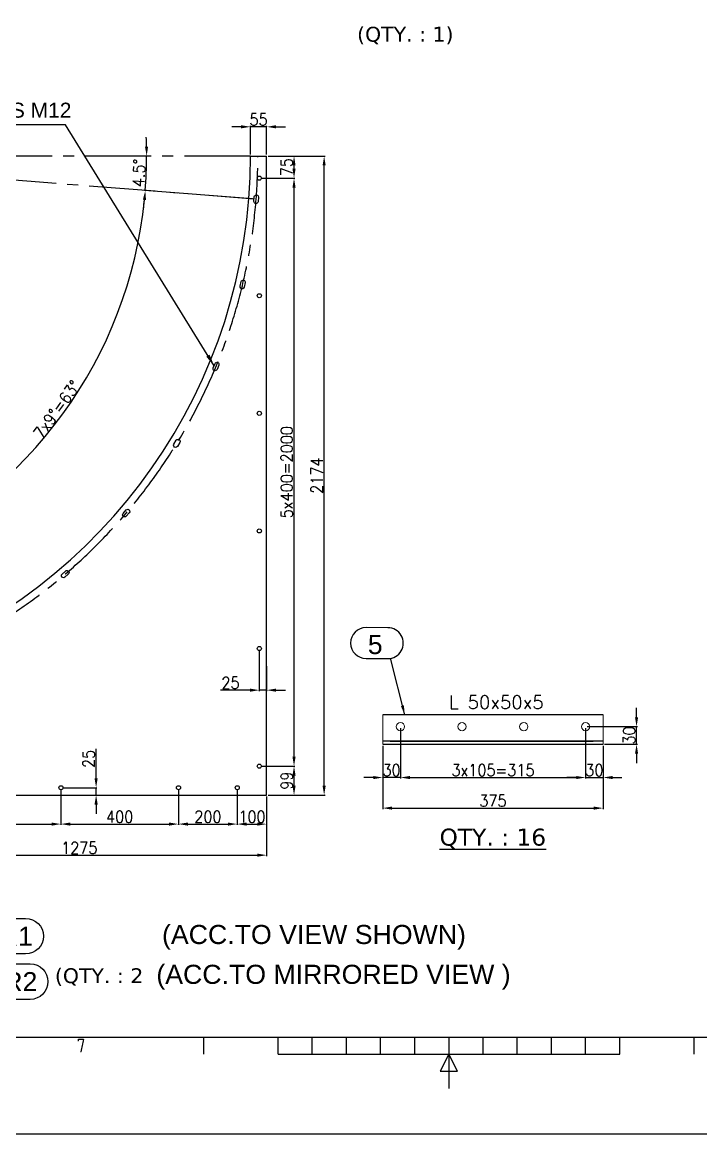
# Model space of a CAD drawing. Header units: inches. Extents: x 98758 to 118468, y 66787 to 119708.
# Drawn here: x 104574 to 106883, y 81875 to 85656 of the extents above; entities that cross this region are included whole.
import ezdxf
from ezdxf.enums import TextEntityAlignment as Align

# ---------------------------------------------------------------- set-up
doc = ezdxf.new("R2010")
doc.units = ezdxf.units.IN
doc.header["$MEASUREMENT"] = 0
for name, pattern in [('CENTER2', [1.125, 0.75, -0.125, 0.125, -0.125]), ('HIDDEN', [0.375, 0.25, -0.125]), ('HIDDEN2', [0.1875, 0.125, -0.0625])]:
    doc.linetypes.add(name, pattern=pattern)
for name, color, linetype in [('2', 2, 'HIDDEN2'), ('3', 3, 'Continuous'), ('3-TEXT', 6, 'Continuous'), ('CADRE', 5, 'Continuous'), ('TEXT', 6, 'Continuous'), ('W LINE', 7, 'Continuous')]:
    doc.layers.add(name, color=color, linetype=linetype)
doc.styles.add('ISO Proportional', font='isocp.shx')
doc.styles.add('ROMANS', font='ROMANS.shx', dxfattribs={"width": 0.9})
doc.styles.add('style1', font='verdana.ttf')
doc.styles.add('style10', font='swissl.ttf', dxfattribs={"height": 40})
doc.styles.add('style3', font='swissl.ttf')
doc.styles.add('ver', font='verdana.ttf')
doc.dimstyles.new('11', dxfattribs={"dimtxt": 40, "dimasz": 32, "dimexe": 3, "dimexo": 5, "dimgap": 5, "dimtad": 1, "dimdec": 0, "dimdsep": 46, "dimtxsty": 'ROMANS', "dimcen": 2.5, "dimclrd": 6, "dimclre": 6, "dimclrt": 2, "dimadec": 0, "dimazin": 0, "dimtfac": 1, "dimtdec": 0, "dimtmove": 0, "dimatfit": 3, "dimfxl": 1, "dimarcsym": 0})

# ---------------------------------------------------------------- blocks, each defined once
blk = doc.blocks.new('KADR')
at = {"layer": 'CADRE', "color": 2}
for p, q in [((230560.4, -7198.2), (230560.4, -7100.9)), ((230983.4, -7198.2), (230983.4, -7100.9)), ((231177.9, -7198.2), (231177.9, -7100.9)), ((231372.4, -7198.2), (231372.4, -7100.9)), ((231566.8, -7198.2), (231566.8, -7100.9)), ((231761.3, -7198.2), (231761.3, -7100.9)), ((231955.8, -7100.9), (231955.8, -7198.2)), ((232150.3, -7198.2), (232150.3, -7100.9)), ((232344.7, -7198.2), (232344.7, -7100.9)), ((232539.2, -7198.2), (232539.2, -7100.9)), ((232733.7, -7198.2), (232733.7, -7100.9)), ((232928.2, -7198.2), (232928.2, -7100.9)), ((233351.2, -7198.2), (233351.2, -7100.9)), ((230983.4, -7198.2), (232928.2, -7198.2)), ((231955.8, -7198.2), (231907.2, -7295.4)), ((232004.4, -7295.4), (231955.8, -7198.2)), ((231955.8, -7198.2), (231955.8, -7392.6)), ((231907.2, -7295.4), (232004.4, -7295.4))]:
    blk.add_line(p, q, dxfattribs=at)
at = {"layer": 'CADRE', "color": 1}
blk.add_lwpolyline([(220145.5, -7651), (243248.6, -7651), (243248.6, 8686.2), (220145.5, 8686.2)], close=True, dxfattribs=at)
at = {"layer": 'CADRE'}
blk.add_lwpolyline([(220695.6, -7100.9), (242698.5, -7100.9), (242698.5, 8136.1), (220695.6, 8136.1)], close=True, dxfattribs=at)
at = {"layer": 'CADRE', "color": 2, "style": 'ISO Proportional'}
blk.add_text('7', height=77.8, dxfattribs=at).set_placement((229862.7, -7149.5), align=Align.MIDDLE)
blk = doc.blocks.new('*D391')
at = {"color": 6, "lineweight": -2, "transparency": 16777216}
for p, q in [((104305.6, 83047.3), (104305.6, 82925.7)), ((104705.6, 83047.3), (104705.6, 82925.7)), ((104337.6, 82928.7), (104673.6, 82928.7))]:
    blk.add_line(p, q, dxfattribs=at)
at = {"color": 6, "transparency": 16777216}
for points in [[(104337.6, 82934), (104337.6, 82923.3), (104305.6, 82928.7)], [(104673.6, 82934), (104673.6, 82923.3), (104705.6, 82928.7)]]:
    blk.add_solid(points, dxfattribs=at)
at = {"layer": 'Defpoints', "color": 0, "transparency": 16777216}
for p in [(104305.6, 83052.3), (104705.6, 83052.3), (104705.6, 82928.7)]:
    blk.add_point(p, dxfattribs=at)
at = {"color": 2, "transparency": 16777216, "insert": (104505.6, 82953.7), "char_height": 40, "attachment_point": 5, "style": 'ROMANS'}
blk.add_mtext('400', dxfattribs=at)
blk = doc.blocks.new('*D392')
at = {"color": 6, "lineweight": -2, "transparency": 16777216}
for p, q in [((104705.6, 83047.3), (104705.6, 82925.7)), ((105105.6, 83047.3), (105105.6, 82925.7)), ((104737.6, 82928.7), (105073.6, 82928.7))]:
    blk.add_line(p, q, dxfattribs=at)
at = {"color": 6, "transparency": 16777216}
for points in [[(104737.6, 82934), (104737.6, 82923.3), (104705.6, 82928.7)], [(105073.6, 82934), (105073.6, 82923.3), (105105.6, 82928.7)]]:
    blk.add_solid(points, dxfattribs=at)
at = {"layer": 'Defpoints', "color": 0, "transparency": 16777216}
for p in [(104705.6, 83052.3), (105105.6, 83052.3), (105105.6, 82928.7)]:
    blk.add_point(p, dxfattribs=at)
at = {"color": 2, "transparency": 16777216, "insert": (104905.6, 82953.7), "char_height": 40, "attachment_point": 5, "style": 'ROMANS'}
blk.add_mtext('400', dxfattribs=at)
blk = doc.blocks.new('*D393')
at = {"color": 6, "lineweight": -2, "transparency": 16777216}
for p, q in [((105105.6, 83047.3), (105105.6, 82925.7)), ((105305.6, 83047.3), (105305.6, 82925.7)), ((105137.6, 82928.7), (105273.6, 82928.7))]:
    blk.add_line(p, q, dxfattribs=at)
at = {"color": 6, "transparency": 16777216}
for points in [[(105137.6, 82934), (105137.6, 82923.3), (105105.6, 82928.7)], [(105273.6, 82934), (105273.6, 82923.3), (105305.6, 82928.7)]]:
    blk.add_solid(points, dxfattribs=at)
at = {"layer": 'Defpoints', "color": 0, "transparency": 16777216}
for p in [(105105.6, 83052.3), (105305.6, 83052.3), (105305.6, 82928.7)]:
    blk.add_point(p, dxfattribs=at)
at = {"color": 2, "transparency": 16777216, "insert": (105205.6, 82953.7), "char_height": 40, "attachment_point": 5, "style": 'ROMANS'}
blk.add_mtext('200', dxfattribs=at)
blk = doc.blocks.new('*D394')
at = {"color": 6, "lineweight": -2, "transparency": 16777216}
for p, q in [((105305.6, 83047.3), (105305.6, 82925.7)), ((105405.6, 83022.3), (105405.6, 82925.7)), ((105337.6, 82928.7), (105373.6, 82928.7))]:
    blk.add_line(p, q, dxfattribs=at)
at = {"color": 6, "transparency": 16777216}
for points in [[(105337.6, 82934), (105337.6, 82923.3), (105305.6, 82928.7)], [(105373.6, 82934), (105373.6, 82923.3), (105405.6, 82928.7)]]:
    blk.add_solid(points, dxfattribs=at)
at = {"layer": 'Defpoints', "color": 0, "transparency": 16777216}
for p in [(105305.6, 83052.3), (105405.6, 83027.3), (105405.6, 82928.7)]:
    blk.add_point(p, dxfattribs=at)
at = {"color": 2, "transparency": 16777216, "insert": (105355.6, 82953.7), "char_height": 40, "attachment_point": 5, "style": 'ROMANS'}
blk.add_mtext('100', dxfattribs=at)
blk = doc.blocks.new('*D382')
at = {"color": 6, "lineweight": -2, "transparency": 16777216}
for p, q in [((104130.6, 82973.7), (104130.6, 82820)), ((105405.6, 82973.7), (105405.6, 82820)), ((104162.6, 82823), (105373.6, 82823))]:
    blk.add_line(p, q, dxfattribs=at)
at = {"color": 6, "transparency": 16777216}
for points in [[(104162.6, 82828.3), (104162.6, 82817.6), (104130.6, 82823)], [(105373.6, 82828.3), (105373.6, 82817.6), (105405.6, 82823)]]:
    blk.add_solid(points, dxfattribs=at)
at = {"layer": 'Defpoints', "color": 0, "transparency": 16777216}
for p in [(104130.6, 82978.7), (105405.6, 82978.7), (105405.6, 82823)]:
    blk.add_point(p, dxfattribs=at)
at = {"color": 2, "transparency": 16777216, "insert": (104768.1, 82848), "char_height": 40, "attachment_point": 5, "style": 'ROMANS'}
blk.add_mtext('1275', dxfattribs=at)
blk = doc.blocks.new('*D395')
at = {"color": 6, "lineweight": -2, "transparency": 16777216}
for p, q in [((105410.6, 85200.8), (105604.2, 85200.8)), ((105601.2, 83059.3), (105601.2, 85168.8)), ((105410.6, 83027.3), (105604.2, 83027.3))]:
    blk.add_line(p, q, dxfattribs=at)
at = {"color": 6, "transparency": 16777216}
for points in [[(105595.9, 85168.8), (105606.5, 85168.8), (105601.2, 85200.8)], [(105595.9, 83059.3), (105606.5, 83059.3), (105601.2, 83027.3)]]:
    blk.add_solid(points, dxfattribs=at)
at = {"layer": 'Defpoints', "color": 0, "transparency": 16777216}
for p in [(105405.6, 85200.8), (105601.2, 85200.8), (105405.6, 83027.3)]:
    blk.add_point(p, dxfattribs=at)
at = {"color": 2, "transparency": 16777216, "insert": (105576.2, 84114), "char_height": 40, "attachment_point": 5, "rotation": 90, "style": 'ROMANS'}
blk.add_mtext('2174', dxfattribs=at)
blk = doc.blocks.new('*D396')
at = {"color": 6, "lineweight": -2, "transparency": 16777216}
for p, q in [((105385.6, 83125.8), (105501.8, 83125.8)), ((105498.8, 83059.3), (105498.8, 83093.8)), ((105465.8, 83027.3), (105501.8, 83027.3))]:
    blk.add_line(p, q, dxfattribs=at)
at = {"color": 6, "transparency": 16777216}
for points in [[(105493.4, 83093.8), (105504.1, 83093.8), (105498.8, 83125.8)], [(105493.4, 83059.3), (105504.1, 83059.3), (105498.8, 83027.3)]]:
    blk.add_solid(points, dxfattribs=at)
at = {"layer": 'Defpoints', "color": 0, "transparency": 16777216}
for p in [(105380.6, 83125.8), (105498.8, 83125.8), (105460.8, 83027.3)]:
    blk.add_point(p, dxfattribs=at)
at = {"color": 2, "transparency": 16777216, "insert": (105473.8, 83076.5), "char_height": 40, "attachment_point": 5, "rotation": 90, "style": 'ROMANS'}
blk.add_mtext('99', dxfattribs=at)
blk = doc.blocks.new('*D385')
at = {"color": 6, "lineweight": -2, "transparency": 16777216}
for p, q in [((105385.6, 85125.8), (105501.8, 85125.8)), ((105498.8, 83157.8), (105498.8, 85093.8)), ((105385.6, 83125.8), (105501.8, 83125.8))]:
    blk.add_line(p, q, dxfattribs=at)
at = {"color": 6, "transparency": 16777216}
for points in [[(105493.4, 85093.8), (105504.1, 85093.8), (105498.8, 85125.8)], [(105493.4, 83157.8), (105504.1, 83157.8), (105498.8, 83125.8)]]:
    blk.add_solid(points, dxfattribs=at)
at = {"layer": 'Defpoints', "color": 0, "transparency": 16777216}
for p in [(105380.6, 85125.8), (105498.8, 85125.8), (105380.6, 83125.8)]:
    blk.add_point(p, dxfattribs=at)
at = {"color": 2, "transparency": 16777216, "insert": (105473.8, 84125.8), "char_height": 40, "attachment_point": 5, "rotation": 90, "style": 'ROMANS'}
blk.add_mtext('5x400=2000', dxfattribs=at)
blk = doc.blocks.new('*D386')
at = {"color": 6, "lineweight": -2, "transparency": 16777216}
for p, q in [((105443.9, 85200.8), (105501.8, 85200.8)), ((105498.8, 85157.8), (105498.8, 85168.8)), ((105385.6, 85125.8), (105501.8, 85125.8))]:
    blk.add_line(p, q, dxfattribs=at)
at = {"color": 6, "transparency": 16777216}
for points in [[(105493.4, 85168.8), (105504.1, 85168.8), (105498.8, 85200.8)], [(105493.4, 85157.8), (105504.1, 85157.8), (105498.8, 85125.8)]]:
    blk.add_solid(points, dxfattribs=at)
at = {"layer": 'Defpoints', "color": 0, "transparency": 16777216}
for p in [(105438.9, 85200.8), (105498.8, 85200.8), (105380.6, 85125.8)]:
    blk.add_point(p, dxfattribs=at)
at = {"color": 2, "transparency": 16777216, "insert": (105473.8, 85163.3), "char_height": 40, "attachment_point": 5, "rotation": 90, "style": 'ROMANS'}
blk.add_mtext('75', dxfattribs=at)
blk = doc.blocks.new('*D390')
at = {"color": 6, "lineweight": -2, "transparency": 16777216}
for start, end in [(1.2291, 2.4583), (355.5, 0), (353.0417, 354.2709)]:
    blk.add_arc((103505.6, 85200.8), 1491.7, start, end, dxfattribs=at)
at = {"color": 6, "transparency": 16777216}
for points in [[(105002.3, 85232.8), (104991.7, 85232.7), (104997.3, 85200.8)], [(104984.6, 85052.4), (104995.2, 85051.4), (104992.7, 85083.8)]]:
    blk.add_solid(points, dxfattribs=at)
at = {"layer": 'Defpoints', "color": 0, "transparency": 16777216}
for p in [(103505.6, 85200.8), (103505.6, 85200.8), (105350.6, 85200.8), (104995.3, 85122.7), (105362.9, 85054.6)]:
    blk.add_point(p, dxfattribs=at)
at = {"color": 2, "transparency": 16777216, "insert": (104971.2, 85143.2), "char_height": 40, "attachment_point": 5, "rotation": 87.75, "style": 'ROMANS'}
blk.add_mtext('4.5°', dxfattribs=at)
blk = doc.blocks.new('*D381')
at = {"color": 6, "lineweight": -2, "transparency": 16777216}
for p, q in [((105357.9, 85055), (104989.7, 85084)), ((104094, 83780.4), (104075.3, 83825.4))]:
    blk.add_line(p, q, dxfattribs=at)
blk.add_arc((103505.6, 85200.8), 1491.7, 293.7291, 354.2709, dxfattribs=at)
at = {"color": 6, "transparency": 16777216}
for points in [[(104984.6, 85052.4), (104995.2, 85051.4), (104992.7, 85083.8)], [(104108, 83830.3), (104103.8, 83840.1), (104076.5, 83822.6)]]:
    blk.add_solid(points, dxfattribs=at)
at = {"layer": 'Defpoints', "color": 0, "transparency": 16777216}
for p in [(103505.6, 85200.8), (105362.9, 85054.6), (104532.5, 84118.7), (104095.9, 83775.7)]:
    blk.add_point(p, dxfattribs=at)
at = {"color": 2, "transparency": 16777216, "insert": (104692.2, 84338.7), "char_height": 40, "attachment_point": 5, "rotation": 54, "style": 'ROMANS'}
blk.add_mtext('7x9%%D=63°', dxfattribs=at)
blk = doc.blocks.new('*D383')
at = {"color": 6, "lineweight": -2, "transparency": 16777216}
blk.add_arc((103505.6, 85200.8), 854.8, 291.946, 357.855, dxfattribs=at)
at = {"color": 6, "transparency": 16777216}
for points in [[(104354.5, 85168.9), (104365.2, 85168.7), (104360.4, 85200.8)], [(103827, 84403), (103823.2, 84412.9), (103795.2, 84396.5)]]:
    blk.add_solid(points, dxfattribs=at)
at = {"layer": 'Defpoints', "color": 0, "transparency": 16777216}
for p in [(103505.6, 85200.8), (103505.6, 85200.8), (105350.6, 85200.8), (104090.8, 84577.7), (104130.6, 83464.9)]:
    blk.add_point(p, dxfattribs=at)
at = {"color": 2, "transparency": 16777216, "insert": (104184.5, 84723.7), "char_height": 40, "attachment_point": 5, "rotation": 54.9005, "style": 'ROMANS'}
blk.add_mtext('70.2°', dxfattribs=at)
blk = doc.blocks.new('*D384')
at = {"color": 6, "lineweight": -2, "transparency": 16777216}
for p, q in [((105318.6, 85300.3), (105286.6, 85300.3)), ((105350.6, 85205.8), (105350.6, 85303.3)), ((105405.6, 85300.3), (105350.6, 85300.3)), ((105405.6, 85205.8), (105405.6, 85303.3)), ((105437.6, 85300.3), (105469.6, 85300.3))]:
    blk.add_line(p, q, dxfattribs=at)
at = {"color": 6, "transparency": 16777216}
for points in [[(105318.6, 85305.7), (105318.6, 85295), (105350.6, 85300.3)], [(105437.6, 85305.7), (105437.6, 85295), (105405.6, 85300.3)]]:
    blk.add_solid(points, dxfattribs=at)
at = {"layer": 'Defpoints', "color": 0, "transparency": 16777216}
for p in [(105350.6, 85300.3), (105350.6, 85200.8), (105405.6, 85200.8)]:
    blk.add_point(p, dxfattribs=at)
at = {"color": 2, "transparency": 16777216, "insert": (105378.1, 85325.3), "char_height": 40, "attachment_point": 5, "style": 'ROMANS'}
blk.add_mtext('55', dxfattribs=at)
blk = doc.blocks.new('*D410')
at = {"color": 6, "lineweight": -2, "transparency": 16777216}
for p, q in [((104825.4, 83084.3), (104825.4, 83184.6)), ((104710.6, 83052.3), (104828.4, 83052.3)), ((104740.7, 83027.3), (104828.4, 83027.3)), ((104825.4, 83027.3), (104825.4, 83052.3)), ((104825.4, 82995.3), (104825.4, 82963.3))]:
    blk.add_line(p, q, dxfattribs=at)
at = {"color": 6, "transparency": 16777216}
for points in [[(104820, 83084.3), (104830.7, 83084.3), (104825.4, 83052.3)], [(104820, 82995.3), (104830.7, 82995.3), (104825.4, 83027.3)]]:
    blk.add_solid(points, dxfattribs=at)
at = {"layer": 'Defpoints', "color": 0, "transparency": 16777216}
for p in [(104705.6, 83052.3), (104735.7, 83027.3), (104825.4, 83052.3)]:
    blk.add_point(p, dxfattribs=at)
at = {"color": 2, "transparency": 16777216, "insert": (104800.4, 83150.4), "char_height": 40, "attachment_point": 5, "rotation": 90, "style": 'ROMANS'}
blk.add_mtext('25', dxfattribs=at)
blk = doc.blocks.new('*D411')
at = {"color": 6, "lineweight": -2, "transparency": 16777216}
for p, q in [((105380.6, 83520.8), (105380.6, 83381.2)), ((105405.6, 83465.5), (105405.6, 83381.2)), ((105348.6, 83384.2), (105248.3, 83384.2)), ((105405.6, 83384.2), (105380.6, 83384.2)), ((105437.6, 83384.2), (105469.6, 83384.2))]:
    blk.add_line(p, q, dxfattribs=at)
at = {"color": 6, "transparency": 16777216}
for points in [[(105348.6, 83389.5), (105348.6, 83378.8), (105380.6, 83384.2)], [(105437.6, 83389.5), (105437.6, 83378.8), (105405.6, 83384.2)]]:
    blk.add_solid(points, dxfattribs=at)
at = {"layer": 'Defpoints', "color": 0, "transparency": 16777216}
for p in [(105380.6, 83525.8), (105405.6, 83470.5), (105380.6, 83384.2)]:
    blk.add_point(p, dxfattribs=at)
at = {"color": 2, "transparency": 16777216, "insert": (105282.5, 83409.2), "char_height": 40, "attachment_point": 5, "style": 'ROMANS'}
blk.add_mtext('25', dxfattribs=at)
blk = doc.blocks.new('*D423')
at = {"color": 6, "lineweight": -2, "transparency": 16777216}
for p, q in [((105800.5, 83195.2), (105800.5, 82980)), ((106550.4, 83195.2), (106550.4, 82980)), ((105832.5, 82983), (106518.4, 82983))]:
    blk.add_line(p, q, dxfattribs=at)
at = {"color": 6, "transparency": 16777216}
for points in [[(105832.5, 82988.3), (105832.5, 82977.6), (105800.5, 82983)], [(106518.4, 82988.3), (106518.4, 82977.6), (106550.4, 82983)]]:
    blk.add_solid(points, dxfattribs=at)
at = {"layer": 'Defpoints', "color": 0, "transparency": 16777216}
for p in [(105800.5, 83200.2), (106550.4, 83200.2), (106550.4, 82983)]:
    blk.add_point(p, dxfattribs=at)
at = {"color": 2, "transparency": 16777216, "insert": (106175.5, 83008), "char_height": 40, "attachment_point": 5, "style": 'ROMANS'}
blk.add_mtext('375', dxfattribs=at)
blk = doc.blocks.new('*D424')
at = {"color": 6, "lineweight": -2, "transparency": 16777216}
for p, q in [((105860.8, 83255.2), (105860.8, 83084)), ((105800.5, 83195.2), (105800.5, 83084)), ((105768.5, 83087), (105736.5, 83087)), ((105860.8, 83087), (105800.5, 83087)), ((105892.8, 83087), (105924.8, 83087))]:
    blk.add_line(p, q, dxfattribs=at)
at = {"color": 6, "transparency": 16777216}
for points in [[(105768.5, 83092.3), (105768.5, 83081.7), (105800.5, 83087)], [(105892.8, 83092.3), (105892.8, 83081.7), (105860.8, 83087)]]:
    blk.add_solid(points, dxfattribs=at)
at = {"layer": 'Defpoints', "color": 0, "transparency": 16777216}
for p in [(105860.8, 83260.2), (105800.5, 83200.2), (105800.5, 83087)]:
    blk.add_point(p, dxfattribs=at)
at = {"color": 2, "transparency": 16777216, "insert": (105830.7, 83112), "char_height": 40, "attachment_point": 5, "style": 'ROMANS'}
blk.add_mtext('30', dxfattribs=at)
blk = doc.blocks.new('*D425')
at = {"color": 6, "lineweight": -2, "transparency": 16777216}
for p, q in [((106490.7, 83255.2), (106490.7, 83084)), ((106550.4, 83195.2), (106550.4, 83084)), ((106458.7, 83087), (106426.7, 83087)), ((106490.7, 83087), (106550.4, 83087)), ((106582.4, 83087), (106614.4, 83087))]:
    blk.add_line(p, q, dxfattribs=at)
at = {"color": 6, "transparency": 16777216}
for points in [[(106458.7, 83092.3), (106458.7, 83081.7), (106490.7, 83087)], [(106582.4, 83092.3), (106582.4, 83081.7), (106550.4, 83087)]]:
    blk.add_solid(points, dxfattribs=at)
at = {"layer": 'Defpoints', "color": 0, "transparency": 16777216}
for p in [(106490.7, 83260.2), (106550.4, 83200.2), (106550.4, 83087)]:
    blk.add_point(p, dxfattribs=at)
at = {"color": 2, "transparency": 16777216, "insert": (106520.5, 83112), "char_height": 40, "attachment_point": 5, "style": 'ROMANS'}
blk.add_mtext('30', dxfattribs=at)
blk = doc.blocks.new('*D426')
at = {"color": 6, "lineweight": -2, "transparency": 16777216}
for p, q in [((106664.1, 83292.2), (106664.1, 83324.2)), ((106495.7, 83260.2), (106667.1, 83260.2)), ((106664.1, 83200.2), (106664.1, 83260.2)), ((106555.4, 83200.2), (106667.1, 83200.2)), ((106664.1, 83168.2), (106664.1, 83136.2))]:
    blk.add_line(p, q, dxfattribs=at)
at = {"color": 6, "transparency": 16777216}
for points in [[(106658.8, 83292.2), (106669.4, 83292.2), (106664.1, 83260.2)], [(106658.8, 83168.2), (106669.4, 83168.2), (106664.1, 83200.2)]]:
    blk.add_solid(points, dxfattribs=at)
at = {"layer": 'Defpoints', "color": 0, "transparency": 16777216}
for p in [(106490.7, 83260.2), (106664.1, 83260.2), (106550.4, 83200.2)]:
    blk.add_point(p, dxfattribs=at)
at = {"color": 2, "transparency": 16777216, "insert": (106639.1, 83230.2), "char_height": 40, "attachment_point": 5, "rotation": 90, "style": 'ROMANS'}
blk.add_mtext('30', dxfattribs=at)
blk = doc.blocks.new('*D427')
at = {"color": 6, "lineweight": -2, "transparency": 16777216}
for p, q in [((105860.8, 83224), (105860.8, 83084)), ((106490.7, 83175.6), (106490.7, 83084)), ((105892.8, 83087), (106458.7, 83087))]:
    blk.add_line(p, q, dxfattribs=at)
at = {"color": 6, "transparency": 16777216}
for points in [[(105892.8, 83092.3), (105892.8, 83081.7), (105860.8, 83087)], [(106458.7, 83092.3), (106458.7, 83081.7), (106490.7, 83087)]]:
    blk.add_solid(points, dxfattribs=at)
at = {"layer": 'Defpoints', "color": 0, "transparency": 16777216}
for p in [(105860.8, 83229), (106490.7, 83180.6), (106490.7, 83087)]:
    blk.add_point(p, dxfattribs=at)
at = {"color": 2, "transparency": 16777216, "insert": (106175.7, 83112), "char_height": 40, "attachment_point": 5, "style": 'ROMANS'}
blk.add_mtext('3x105=315', dxfattribs=at)

msp = doc.modelspace()

# ---------------------------------------------------------------- linework, layer by layer
at = {"color": 3, "linetype": 'CENTER2', "ltscale": 300}
for p in [(105350.6, 85200.8), (105362.9, 85054.6)]:
    msp.add_line(p, (103505.6, 85200.8), dxfattribs=at)
at = {"color": 7}
msp.add_line((105350.6, 85200.8), (105405.6, 85200.8), dxfattribs=at)
for p, q in [((105405.6, 83027.3), (105405.6, 85200.8)), ((105800.5, 83200.2), (106550.4, 83200.2)), ((104130.6, 83027.3), (105405.6, 83027.3))]:
    msp.add_line(p, q)
at = {"lineweight": 0}
for p, q in [((105800.5, 83300.2), (105800.5, 83200.2)), ((106550.4, 83300.2), (106550.4, 83200.2))]:
    msp.add_line(p, q, dxfattribs=at)
at = {"elevation": 0}
for points in [[(105363.5, 85062.6, -1), (105377.5, 85061.5), (105376.2, 85045.6, -1), (105362.3, 85046.6)], [(105319, 84773.7, -1), (105332.6, 84770.4), (105328.9, 84754.8, -1), (105315.3, 84758.1)], [(105229.9, 84495.2, -1), (105242.8, 84489.9), (105236.7, 84475.1, -1), (105223.8, 84480.5)], [(105098.3, 84234.2, -1), (105110.2, 84226.9), (105101.9, 84213.2, -1), (105089.9, 84220.6)], [(104927.5, 83997, -1), (104938.1, 83987.9), (104927.7, 83975.7, -1), (104917.1, 83984.8)], [(104721.6, 83789.4, -1), (104730.7, 83778.7), (104718.6, 83768.3, -1), (104709.5, 83779)]]:
    msp.add_lwpolyline(points, format="xyb", close=True, dxfattribs=at)
for centre in [(105380.6, 85125.8), (105380.6, 84725.8), (105380.6, 84725.8), (105380.6, 84325.8), (105380.6, 83925.8), (105380.6, 83525.8), (105380.6, 83125.8), (104705.6, 83052.3), (105105.6, 83052.3), (105305.6, 83052.3)]:
    msp.add_circle(centre, 7)
at = {"lineweight": 0}
for centre in [(105860.8, 83260.2), (106070.4, 83260.2), (106280.4, 83260.2), (106490.7, 83260.2)]:
    msp.add_circle(centre, 14, dxfattribs=at)
msp.add_arc((103505.6, 85200.8), 1845, 289.8009, 0)
at = {"color": 3, "linetype": 'CENTER2', "ltscale": 300}
msp.add_arc((103505.6, 85200.8), 1870, 289.8009, 0, dxfattribs=at)
at = {"layer": '2', "color": 8, "linetype": 'ByBlock'}
for points in [[(105817.7, 83596.6), (105744, 83597.1, 1), (105744, 83491.8), (105817.7, 83491.8, 1.00562), (105817.7, 83596.6)], [(103649.2, 82608.1), (104585.6, 82608.1, -1), (104585.6, 82487.1), (103649.2, 82487.1, -1), (103649.2, 82608.1)], [(103664.5, 82453.4), (104600.9, 82453.4, -1), (104600.9, 82332.5), (103664.5, 82332.5, -1), (103664.5, 82453.4)]]:
    msp.add_lwpolyline(points, format="xyb", dxfattribs=at)
at = {"layer": 'W LINE'}
for p, q in [((106550.4, 83300.2), (105800.5, 83300.2)), ((106550.4, 83210.2), (105800.5, 83210.2)), ((105825.8, 83210.2), (106516.2, 83210.2))]:
    msp.add_line(p, q, dxfattribs=at)

# ---------------------------------------------------------------- block references
at = {"color": 11, "xscale": 0.5977893847728885, "yscale": 0.5977893847728885, "zscale": 0.5977893847728885}
msp.add_blockref('KADR', (-32635.2, 86449.1), dxfattribs=at)

# ---------------------------------------------------------------- texts
at = {"layer": '3', "linetype": 'HIDDEN', "ltscale": 20, "style": 'ver'}
msp.add_text('%%UQTY. : 16', height=57.8, dxfattribs=at).set_placement((105993.8, 82855.5))
at = {"layer": '3-TEXT', "color": 2}
for s, height, style, p in [('(QTY. : 1)', 50.72, 'style1', (105877.3, 85615.2)), ('8 SLOTTED HOLES %%C14x20 FOR BOLTS M12', 51, 'style3', (103991.1, 85356.9)), ('5', 64.7, 'style10', (105775, 83539.3)), ('17153-E-400-***-PL-4R1', 64.68, 'style10', (104112.9, 82547.5)), ('17153-E-400-***-PL-4R2', 64.68, 'style10', (104128.2, 82392.9)), ('(QTY. : 2', 50.72, 'style1', (104835.6, 82413))]:
    msp.add_text(s, height=height, dxfattribs=dict(at, style=style)).set_placement(p, align=Align.MIDDLE_CENTER)
at = {"layer": '3-TEXT', "color": 2, "style": 'style10'}
for s, p in [('(ACC.TO VIEW SHOWN)', (105049.6, 82520.7)), ('(ACC.TO MIRRORED VIEW )', (105030.3, 82385.2))]:
    msp.add_text(s, height=65, dxfattribs=at).set_placement(p)
at = {"layer": 'TEXT', "color": 2, "style": 'ROMANS'}
msp.add_text('L 50x50x5', height=45, dxfattribs=at).set_placement((106025.9, 83320.5))

# ---------------------------------------------------------------- dimensions: what is measured, and where the dimension line sits
dim = msp.add_linear_dim(base=(105350.6, 85300.3), p1=(105405.6, 85200.8), p2=(105350.6, 85200.8), angle=180, dimstyle='11')
dim.commit()
dim.dimension.update_dxf_attribs({"geometry": '*D384', "text_midpoint": (105378.1, 85300.3), "dimtype": 160})
for base, line1, line2, picture, middle in [((104995.3, 85122.7), ((105362.9, 85054.6), (103505.6, 85200.8)), ((105350.6, 85200.8), (103505.6, 85200.8)), '*D390', (104971.2, 85143.2)), ((104090.8, 84577.7), ((105350.6, 85200.8), (103505.6, 85200.8)), ((103505.6, 85200.8), (104130.6, 83464.9)), '*D383', (104184.5, 84723.7))]:
    dim = msp.add_angular_dim_2l(base=base, line1=line1, line2=line2, dimstyle='11', override={"dimadec": 1})
    dim.commit()
    dim.dimension.update_dxf_attribs({"geometry": picture, "text_midpoint": middle})
dim = msp.add_angular_dim_3p(base=(104532.5, 84118.7), center=(103505.6, 85200.8), p1=(104095.9, 83775.7), p2=(105362.9, 85054.6), text='7x9%%D=<>', dimstyle='11', override={"dimtmove": 1})
dim.commit()
dim.dimension.update_dxf_attribs({"geometry": '*D381', "text_midpoint": (104692.2, 84338.7)})
for base, p1, p2, angle, picture, middle in [((105498.8, 85200.8), (105380.6, 85125.8), (105438.9, 85200.8), 90, '*D386', (105473.8, 85163.3)), ((104705.6, 82928.7), (104305.6, 83052.3), (104705.6, 83052.3), 180, '*D391', (104505.6, 82953.7)), ((105105.6, 82928.7), (104705.6, 83052.3), (105105.6, 83052.3), 180, '*D392', (104905.6, 82953.7)), ((105305.6, 82928.7), (105105.6, 83052.3), (105305.6, 83052.3), 180, '*D393', (105205.6, 82953.7))]:
    dim = msp.add_linear_dim(base=base, p1=p1, p2=p2, angle=angle, dimstyle='11', override={"dimtmove": 1})
    dim.commit()
    dim.dimension.update_dxf_attribs({"geometry": picture, "text_midpoint": middle})
for base, p1, p2, angle, picture, middle in [((105601.1876, 85200.7934), (105405.6312, 83027.2799), (105405.6312, 85200.7934), 90, '*D395', (105576.1876, 84114.0367)), ((104825.4, 83052.3), (104735.7, 83027.3), (104705.6, 83052.3), 90, '*D410', (104800.4, 83150.4)), ((105498.7532, 83125.7934), (105460.7602, 83027.2799), (105380.6312, 83125.7934), 90, '*D396', (105473.7532, 83076.5367)), ((105405.6, 82823), (104130.6, 82978.7), (105405.6, 82978.7), 180, '*D382', (104768.1, 82848))]:
    dim = msp.add_linear_dim(base=base, p1=p1, p2=p2, angle=angle, dimstyle='11')
    dim.commit()
    dim.dimension.update_dxf_attribs({"geometry": picture, "text_midpoint": middle})
dim = msp.add_linear_dim(base=(105498.8, 85125.8), p1=(105380.6, 83125.8), p2=(105380.6, 85125.8), angle=90, text='5x400=<>', dimstyle='11', override={"dimtmove": 1})
dim.commit()
dim.dimension.update_dxf_attribs({"geometry": '*D385', "text_midpoint": (105473.8, 84125.8)})
dim = msp.add_linear_dim(base=(105380.6, 83384.2), p1=(105405.6, 83470.5), p2=(105380.6, 83525.8), dimstyle='11')
dim.commit()
dim.dimension.update_dxf_attribs({"geometry": '*D411', "text_midpoint": (105282.5, 83409.2)})
at = {"color": 0}
for base, p1, p2, angle, picture, middle in [((106664.1, 83260.2), (106550.4, 83200.2), (106490.7, 83260.2), 90, '*D426', (106664.1, 83230.2)), ((106550.4, 83087), (106490.7, 83260.2), (106550.4, 83200.2), 180, '*D425', (106520.5, 83087))]:
    dim = msp.add_linear_dim(base=base, p1=p1, p2=p2, angle=angle, dimstyle='11', override={"dimlfac": 0.5}, dxfattribs=at)
    dim.commit()
    dim.dimension.update_dxf_attribs({"geometry": picture, "text_midpoint": middle, "dimtype": 160})
dim = msp.add_linear_dim(base=(105800.5, 83087), p1=(105860.8, 83260.2), p2=(105800.5, 83200.2), dimstyle='11', override={"dimlfac": 0.5}, dxfattribs=at)
dim.commit()
dim.dimension.update_dxf_attribs({"geometry": '*D424', "text_midpoint": (105830.7, 83087), "dimtype": 160})
dim = msp.add_linear_dim(base=(106490.7, 83087), p1=(105860.8, 83229), p2=(106490.7, 83180.6), text='3x105=<>', dimstyle='11', override={"dimlfac": 0.5}, dxfattribs=at)
dim.commit()
dim.dimension.update_dxf_attribs({"geometry": '*D427', "text_midpoint": (106175.7, 83112)})
dim = msp.add_linear_dim(base=(106550.4, 82983), p1=(105800.5, 83200.2), p2=(106550.4, 83200.2), dimstyle='11', override={"dimlfac": 0.5}, dxfattribs=at)
dim.commit()
dim.dimension.update_dxf_attribs({"geometry": '*D423', "text_midpoint": (106175.5, 83008)})
dim = msp.add_linear_dim(base=(105405.6, 82928.7), p1=(105305.6, 83052.3), p2=(105405.6, 83027.3), angle=180, dimstyle='11', override={"dimtmove": 1})
dim.commit()
dim.dimension.update_dxf_attribs({"geometry": '*D394', "text_midpoint": (105355.6, 82928.7), "dimtype": 160})

# ---------------------------------------------------------------- leaders
msp.add_leader([(105226.8, 84487.9), (104721.4, 85307), (103250.1, 85307)], dimstyle='11', override={"dimasz": 40, "dimtmove": 1}, dxfattribs=at)
at = {"lineweight": 0}
msp.add_leader([(105875.3, 83300.2), (105827.2, 83492.7)], dimstyle='11', dxfattribs=at)

doc.saveas('drawing.dxf')
